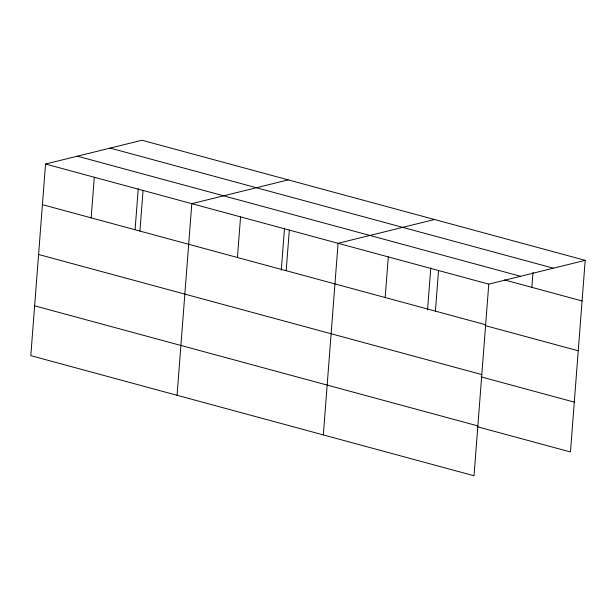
<?xml version="1.0" encoding="UTF-8"?>
<svg xmlns="http://www.w3.org/2000/svg" width="616" height="616" viewBox="0 0 616 616"><rect width="100%" height="100%" fill="white"/><g stroke="black" fill="none" stroke-linecap="round" stroke-linejoin="round"><path stroke-width="0.92" d="M585.2 260.345L141.973 140.248L45.545 164.033L30.8 355.655L474.027 475.752L488.773 284.13L585.2 260.345L570.455 451.967L477.3 426.726M91.176 217.864L94.302 177.246M135.089 229.737L138.261 188.535M139.932 231.069L143.051 190.452M177.061 395.287L191.807 203.665L288.242 179.88M237.437 257.496L240.563 216.878M281.281 270.332L284.523 228.166M286.194 270.701L289.32 230.084M323.331 434.919L338.076 243.297L434.503 219.512M385.177 297.528L388.303 256.911M427.543 309.964L430.792 267.798M435.412 311.134L438.538 270.516M531.839 287.349L533.002 272.233M110.156 148.102L553.376 268.191M77.37 156.187L520.589 276.284M504.442 279.926L582.074 300.962M45.545 164.033L488.773 284.13M42.419 204.651L485.647 324.748M485.085 325.548L578.239 350.789M38.585 254.485L481.812 374.574M481.135 376.892L574.289 402.132M34.635 305.821L477.862 425.918"/></g></svg>
